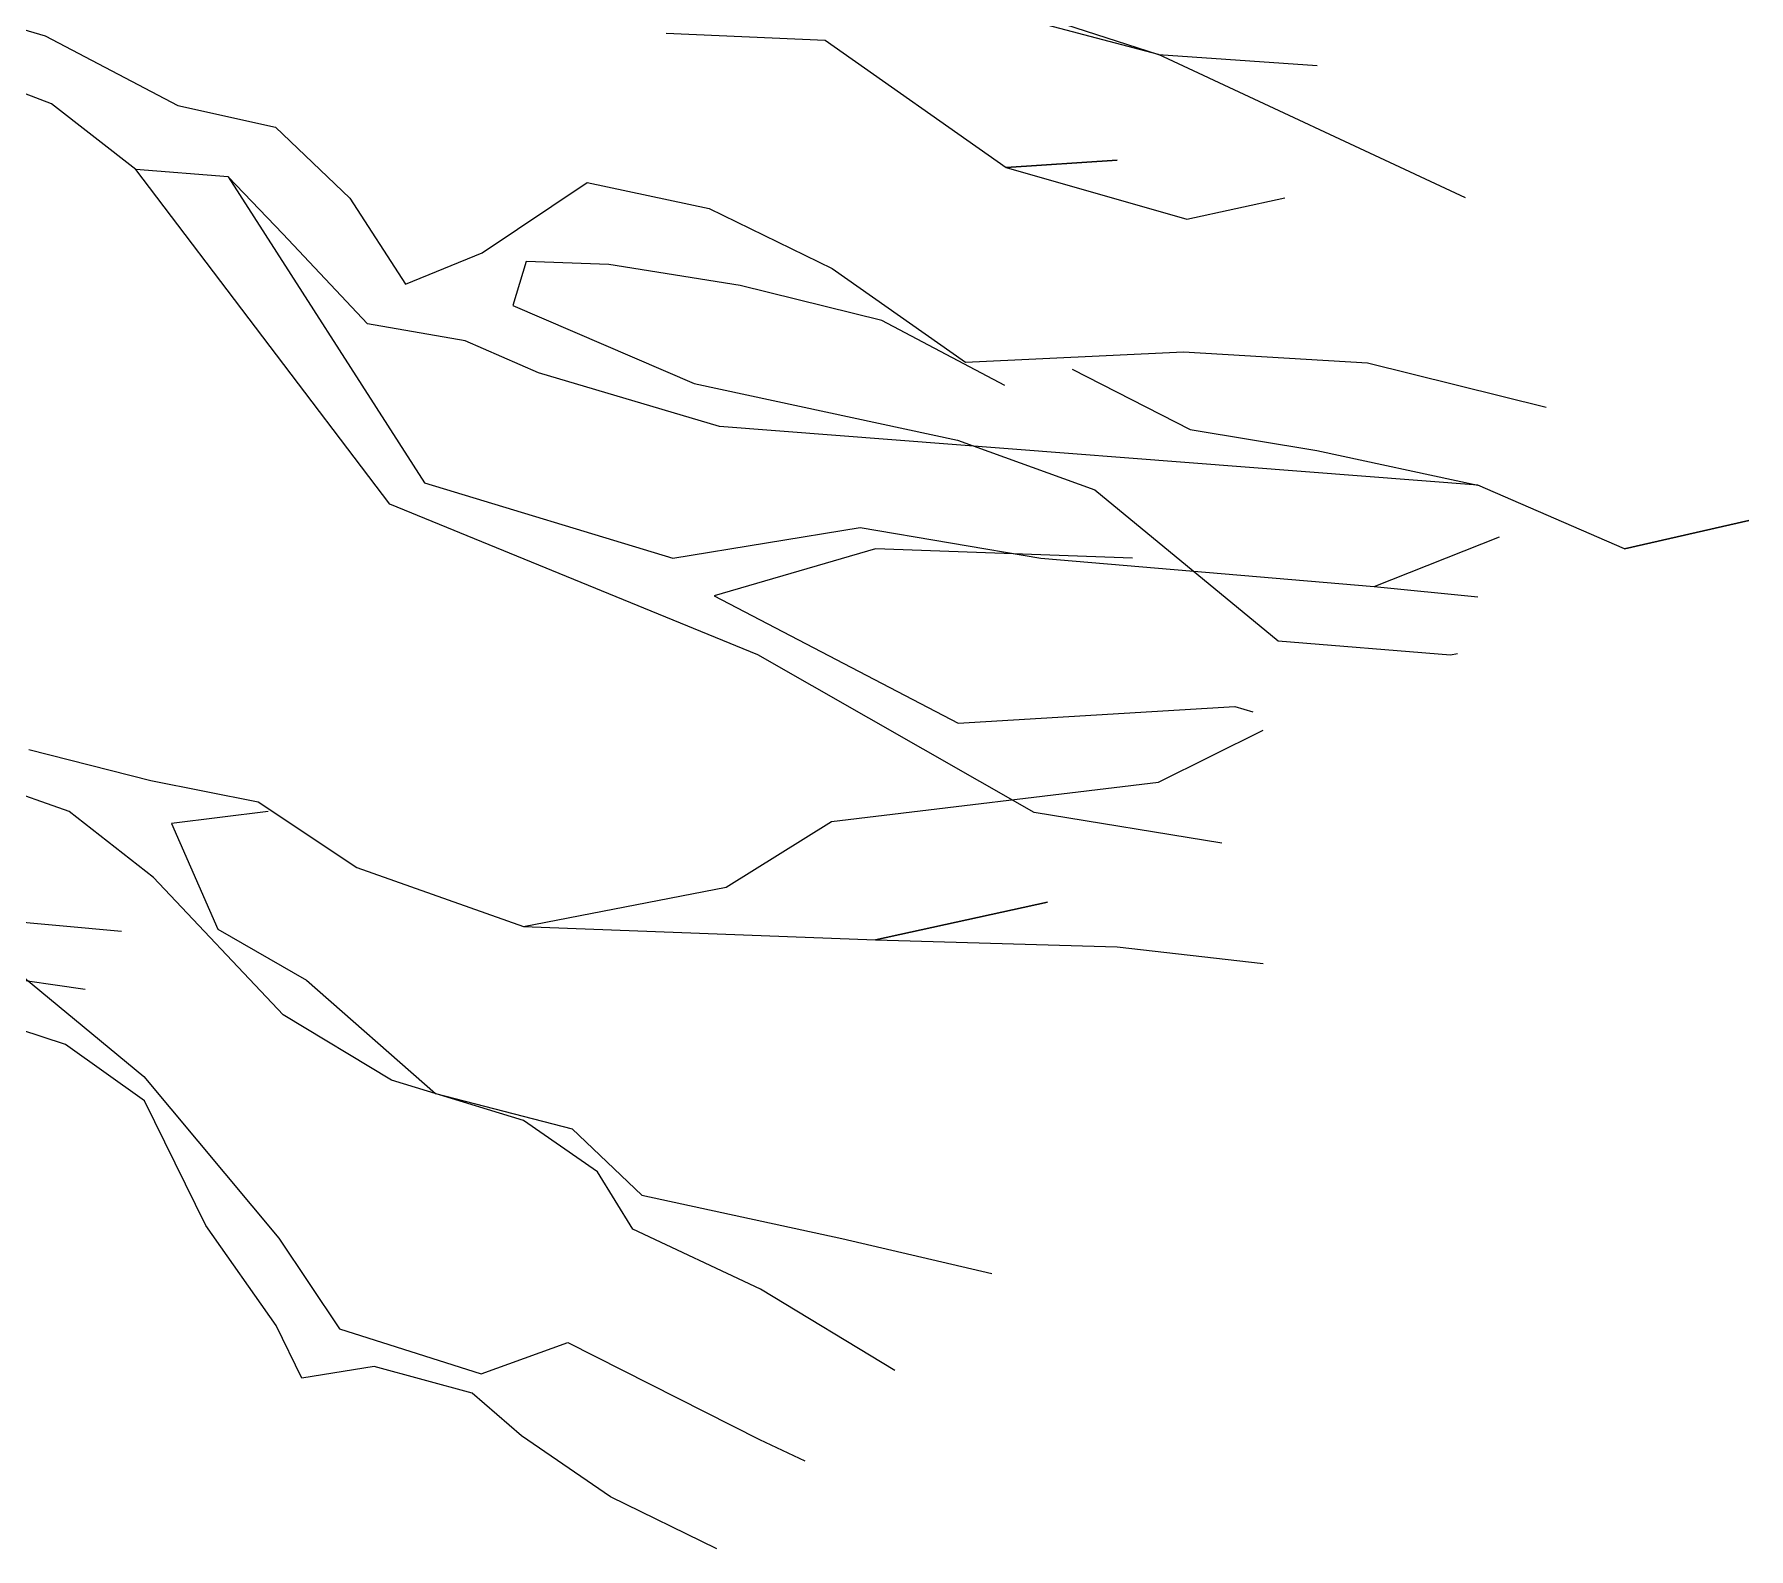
# Model space of a CAD drawing. Header units: millimetres. Extents: x -2481 to 9238, y -476 to 10647.
# Drawn here: x 5335.7 to 5533, y 2970.9 to 3145.3 of the extents above; entities that cross this region are included whole.
import ezdxf

# ---------------------------------------------------------------- set-up
doc = ezdxf.new("R2010")
doc.units = ezdxf.units.MM
for name, color, linetype, lineweight in [('A-ELEWACJA CIENKA', 11, 'Continuous', 13), ('A-meble', 254, 'Continuous', 5), ('B-materiały', 9, 'Continuous', 0), ('Layer1', 7, 'Continuous', 0)]:
    doc.layers.add(name, color=color, linetype=linetype, lineweight=lineweight)

# ---------------------------------------------------------------- blocks, each defined once
blk = doc.blocks.new('A$C2EBD462E')
at = {"layer": 'B-materiały'}
for p, q in [((196.99, 506.75), (244.89, 491.29)), ((244.89, 491.29), (195.49, 504.31)), ((94.17, 500.11), (116.69, 493.41)), ((117.44, 485.61), (96.58, 493.47)), ((188.22, 493.74), (206.52, 492.92)), ((116.69, 493.41), (131.97, 485.41)), ((206.52, 492.92), (227.33, 478.28)), ((244.89, 491.29), (263.14, 490)), ((280.24, 474.75), (244.89, 491.29)), ((127.13, 478.03), (117.44, 485.61)), ((131.97, 485.41), (143.21, 482.9)), ((143.21, 482.9), (151.79, 474.74)), ((156.37, 439.5), (127.13, 478.03)), ((137.76, 477.18), (127.13, 478.03)), ((227.33, 478.28), (240.12, 479.09)), ((240.12, 479.09), (227.33, 478.28)), ((227.33, 478.28), (227.33, 478.28)), ((227.33, 478.28), (248.15, 472.31)), ((137.76, 477.18), (160.38, 441.94)), ((144.07, 470.63), (137.76, 477.18)), ((167.03, 468.42), (179.12, 476.54)), ((179.12, 476.54), (193.16, 473.54)), ((151.79, 474.74), (158.18, 464.84)), ((248.15, 472.31), (259.43, 474.75)), ((193.16, 473.54), (207.3, 466.63)), ((153.83, 460.26), (144.07, 470.63)), ((158.18, 464.84), (167.03, 468.42)), ((172.09, 467.42), (170.54, 462.36)), ((181.59, 467.1), (172.09, 467.42)), ((196.73, 464.69), (181.59, 467.1)), ((207.3, 466.63), (222.65, 455.84)), ((213.04, 460.63), (196.73, 464.69)), ((170.54, 462.36), (191.43, 453.38)), ((165.05, 458.31), (153.83, 460.26)), ((227.19, 453.16), (213.04, 460.63)), ((173.52, 454.61), (165.05, 458.31)), ((222.65, 455.84), (247.76, 457.03)), ((247.76, 457.03), (268.96, 455.77)), ((194.35, 448.43), (173.52, 454.61)), ((234.96, 455.03), (248.54, 448.11)), ((268.96, 455.77), (289.51, 450.68)), ((191.43, 453.38), (221.76, 446.88)), ((281.67, 441.68), (194.35, 448.43)), ((248.54, 448.11), (263.13, 445.68)), ((221.76, 446.88), (237.55, 441.13)), ((263.13, 445.68), (281.67, 441.68)), ((160.38, 441.94), (188.97, 433.27)), ((237.55, 441.13), (258.68, 423.77)), ((298.55, 434.35), (281.67, 441.68)), ((198.75, 422.15), (156.37, 439.5)), ((188.97, 433.27), (210.53, 436.79)), ((210.53, 436.79), (231.35, 433.27)), ((298.55, 434.35), (312.84, 437.6)), ((312.84, 437.6), (298.55, 434.35)), ((212.29, 434.35), (193.73, 428.93)), ((241.88, 433.27), (212.29, 434.35)), ((269.71, 430.01), (284.14, 435.74)), ((231.35, 433.27), (269.71, 430.01)), ((193.73, 428.93), (221.82, 414.28)), ((269.71, 430.01), (281.66, 428.84)), ((258.68, 423.77), (278.49, 422.15)), ((230.59, 403.98), (198.75, 422.15)), ((278.49, 422.15), (279.3, 422.29)), ((221.82, 414.28), (253.66, 416.18)), ((253.66, 416.18), (255.73, 415.58)), ((244.89, 407.5), (256.92, 413.47)), ((114.84, 411.24), (128.89, 407.69)), ((119.48, 404.1), (107.65, 408.27)), ((128.89, 407.69), (141.24, 405.2)), ((207.22, 402.94), (244.89, 407.5)), ((141.24, 405.2), (152.6, 397.67)), ((129.17, 396.52), (119.48, 404.1)), ((142.39, 404.11), (131.25, 402.72)), ((131.25, 402.72), (136.58, 390.56)), ((195.12, 395.38), (207.22, 402.94)), ((252.16, 400.45), (230.59, 403.98)), ((152.6, 397.67), (171.77, 390.88)), ((144.09, 380.69), (129.17, 396.52)), ((171.77, 390.88), (195.12, 395.38)), ((212.29, 389.34), (232.1, 393.67)), ((232.1, 393.67), (212.29, 389.34)), ((171.77, 390.88), (212.29, 389.34)), ((109.4, 389.02), (128.07, 373.59)), ((136.58, 390.56), (146.79, 384.67)), ((212.29, 389.34), (240.12, 388.52)), ((240.12, 388.52), (256.92, 386.62)), ((146.79, 384.67), (161.64, 371.64)), ((119.04, 377.27), (111.15, 379.87)), ((156.57, 373.18), (144.09, 380.69)), ((128.14, 370.8), (119.04, 377.27)), ((128.07, 373.59), (143.62, 354.98)), ((171.77, 368.54), (156.57, 373.18)), ((161.64, 371.64), (177.38, 367.56)), ((135.2, 356.45), (128.14, 370.8)), ((180.3, 362.61), (171.77, 368.54)), ((177.38, 367.56), (185.39, 359.94)), ((184.37, 356), (180.3, 362.61)), ((185.39, 359.94), (208.42, 354.93)), ((143.31, 344.92), (135.2, 356.45)), ((199.07, 349.11), (184.37, 356)), ((143.62, 354.98), (150.58, 344.54)), ((208.42, 354.93), (225.68, 350.89)), ((214.52, 339.72), (199.07, 349.11)), ((146.26, 338.85), (143.31, 344.92)), ((150.58, 344.54), (166.91, 339.37)), ((166.91, 339.37), (176.88, 342.97)), ((176.88, 342.97), (198.95, 331.79)), ((154.6, 340.18), (146.26, 338.85)), ((165.85, 337.11), (154.6, 340.18)), ((171.56, 332.22), (165.85, 337.11)), ((181.79, 325.21), (171.56, 332.22)), ((198.95, 331.79), (204.15, 329.35)), ((194.03, 319.22), (181.79, 325.21))]:
    blk.add_line(p, q, dxfattribs=at)

msp = doc.modelspace()

# ---------------------------------------------------------------- linework, layer by layer
at = {"layer": 'A-meble'}
msp.add_xline((2399.25, 2626.45), (1, 0), dxfattribs=at)
at = {"layer": 'Layer1'}
for p, q in [((5345.71, 3041.94), (5297.37, 3046.47)), ((5345.71, 3041.94), (5297.37, 3046.47)), ((5345.71, 3041.94), (5297.37, 3046.47)), ((5345.71, 3041.94), (5297.37, 3046.47)), ((5345.71, 3041.94), (5297.37, 3046.47)), ((5345.71, 3041.94), (5297.37, 3046.47)), ((5345.71, 3041.94), (5297.37, 3046.47)), ((5345.71, 3041.94), (5297.37, 3046.47)), ((5317.36, 3038.8), (5341.52, 3035.32)), ((5317.36, 3038.8), (5341.52, 3035.32)), ((5317.36, 3038.8), (5341.52, 3035.32)), ((5317.36, 3038.8), (5341.52, 3035.32)), ((5317.36, 3038.8), (5341.52, 3035.32)), ((5317.36, 3038.8), (5341.52, 3035.32)), ((5317.36, 3038.8), (5341.52, 3035.32)), ((5317.36, 3038.8), (5341.52, 3035.32))]:
    msp.add_line(p, q, dxfattribs=at)

# ---------------------------------------------------------------- block references
at = {"layer": 'A-ELEWACJA CIENKA'}
msp.add_blockref('A$C2EBD462E', (5220.21, 2651.67), dxfattribs=at)

doc.saveas('drawing.dxf')
